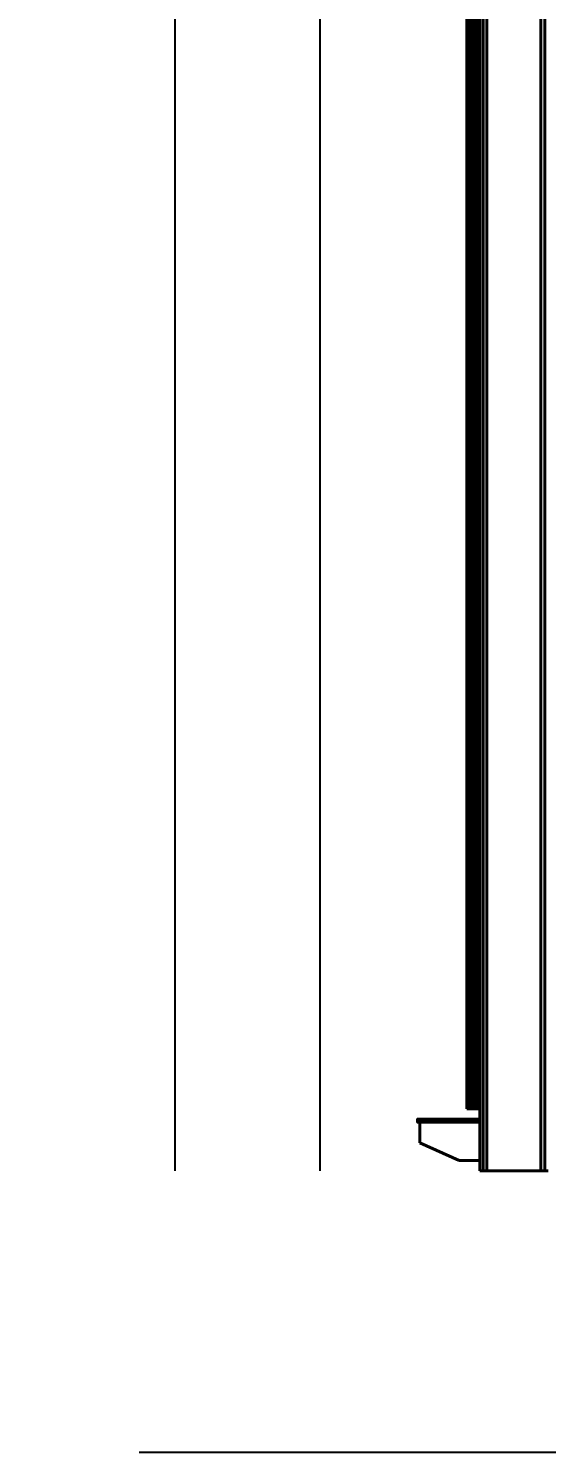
# Model space of a CAD drawing. Header units: centimetres. Extents: x 470464 to 524273, y 49611 to 59074.
# Drawn here: x 505345 to 505595, y 49961 to 50648 of the extents above; entities that cross this region are included whole.
import ezdxf

# ---------------------------------------------------------------- set-up
doc = ezdxf.new("R2010")
doc.units = ezdxf.units.CM
doc.header["$MEASUREMENT"] = 0
doc.linetypes.add('DASHED', pattern=[19.05, 12.7, -6.35])
doc.layers.add('S-COLS-CONC', color=4, linetype='Continuous', lineweight=40)
doc.layers.add('S-COLS-STEL', color=3, linetype='Continuous', lineweight=9)
doc.layers.add('vinç', color=7, linetype='Continuous')
doc.styles.add('TS-FREA-GENL', font='calibri.ttf', dxfattribs={"width": 0.7})

# ---------------------------------------------------------------- blocks, each defined once
blk = doc.blocks.new('DHSETSRDJFDS')
at = {"layer": 'S-COLS-STEL', "color": 2, "insert": (417308.56, 68522.93), "char_height": 25, "width": 1441.5655, "attachment_point": 4, "style": 'TS-FREA-GENL', "bg_fill": 2}
blk.add_mtext('ÇKGKV 1,5 TON', dxfattribs=at)
blk = doc.blocks.new('DTYJGKFGD')
h = blk.add_hatch(color=2)
h.dxf.hatch_style = 1
edge = h.paths.add_edge_path(flags=17)
edge.add_ellipse((-18787.16, 1196.21), major_axis=(0, -0.2), ratio=1, start_angle=275, end_angle=360, ccw=False)
edge.add_line((-18787.36, 1196.19), (-18787.39, 1196.58))
edge.add_line((-18787.39, 1196.58), (-18787.74, 1196.01))
edge.add_line((-18787.74, 1196.01), (-18787.16, 1196.01))
edge = h.paths.add_edge_path(flags=17)
edge.add_line((-18787.36, 1196.19), (-18787.39, 1196.58))
edge.add_line((-18787.39, 1196.58), (-18787.74, 1196.01))
edge.add_line((-18787.74, 1196.01), (-18787.16, 1196.01))
h = blk.add_hatch(color=2)
h.dxf.hatch_style = 1
edge = h.paths.add_edge_path(flags=17)
edge.add_ellipse((-18779.96, 1196.21), major_axis=(0, -0.2), ratio=1, start_angle=0, end_angle=85)
edge.add_line((-18779.76, 1196.19), (-18779.73, 1196.58))
edge.add_line((-18779.73, 1196.58), (-18779.38, 1196.01))
edge.add_line((-18779.38, 1196.01), (-18779.96, 1196.01))
edge = h.paths.add_edge_path(flags=17)
edge.add_line((-18779.76, 1196.19), (-18779.73, 1196.58))
edge.add_line((-18779.73, 1196.58), (-18779.38, 1196.01))
edge.add_line((-18779.38, 1196.01), (-18779.96, 1196.01))
at = {"color": 2}
for p, q in [((-18787.39, 1196.58), (-18787.74, 1196.01)), ((-18787.74, 1196.01), (-18787.39, 1196.58)), ((-18787.74, 1196.01), (-18787.16, 1196.01)), ((-18787.16, 1196.01), (-18787.74, 1196.01)), ((-18787.42, 1196.96), (-18787.39, 1197.39)), ((-18787.42, 1196.96), (-18787.42, 1196.96)), ((-18787.42, 1196.96), (-18787.36, 1196.19)), ((-18787.42, 1196.96), (-18779.7, 1196.96)), ((-18787.36, 1196.19), (-18787.42, 1196.96)), ((-18779.96, 1196.01), (-18787.16, 1196.01)), ((-18786.95, 1197.77), (-18786.95, 1198.55)), ((-18780.28, 1198.73), (-18786.75, 1198.73)), ((-18784.96, 1198.74), (-18784.97, 1199.23)), ((-18781.9, 1199.23), (-18784.97, 1199.23)), ((-18784.71, 1199.92), (-18784.71, 1199.23)), ((-18784.62, 1200.09), (-18784.5, 1200.21)), ((-18784.5, 1200.21), (-18782.27, 1200.21)), ((-18784.21, 1200.28), (-18784.11, 1200.38)), ((-18784.21, 1200.21), (-18784.21, 1200.28)), ((-18782.21, 1200.28), (-18784.21, 1200.28)), ((-18782.31, 1200.38), (-18784.11, 1200.38)), ((-18783.64, 1199.94), (-18783.63, 1199.23)), ((-18782.31, 1200.38), (-18782.21, 1200.28)), ((-18782.27, 1200.21), (-18782.03, 1200.21)), ((-18782.21, 1200.28), (-18782.21, 1200.21)), ((-18782.19, 1199.95), (-18782.19, 1199.23)), ((-18782.03, 1200.21), (-18781.94, 1200.12)), ((-18781.57, 1199.23), (-18781.9, 1199.23)), ((-18781.83, 1199.94), (-18781.82, 1199.23)), ((-18781.57, 1199.23), (-18781.56, 1198.73)), ((-18780.25, 1198.73), (-18780.28, 1198.73)), ((-18780.05, 1197.77), (-18780.05, 1198.55)), ((-18779.38, 1196.01), (-18779.96, 1196.01)), ((-18779.96, 1196.01), (-18779.38, 1196.01)), ((-18779.76, 1196.19), (-18779.7, 1196.96)), ((-18779.76, 1196.19), (-18779.73, 1196.58)), ((-18779.7, 1196.96), (-18779.73, 1197.39)), ((-18779.73, 1196.58), (-18779.38, 1196.01)), ((-18779.38, 1196.01), (-18779.73, 1196.58))]:
    blk.add_line(p, q, dxfattribs=at)
at = {"color": 2, "ltscale": 0.08}
blk.add_line((-18783.21, 1200.38), (-18783.21, 1198.73), dxfattribs=at)
at = {"color": 2, "extrusion": (0, 0, -1)}
for centre, start, end in [((18786.75, 1198.53), 5, 90), ((18780.25, 1198.53), 90, 175)]:
    blk.add_arc(centre, 0.2, start, end, dxfattribs=at)
for centre, major_axis, start_param, end_param in [((-18787.16, 1196.21), (0, 0.2), 3.141593, 4.625123), ((-18779.96, 1196.21), (0, -0.2), 4.799655, 6.283185)]:
    blk.add_ellipse(centre, major_axis=major_axis, ratio=1, start_param=start_param, end_param=end_param, dxfattribs=at)
at = {"color": 2}
for points in [[(-18784.71, 1199.92), (-18784.55, 1200.05), (-18784.37, 1200.15), (-18783.99, 1200.15), (-18783.8, 1200.06), (-18783.64, 1199.94)], [(-18783.64, 1199.94), (-18783.42, 1200.06), (-18783.17, 1200.16), (-18782.66, 1200.16), (-18782.41, 1200.07), (-18782.19, 1199.95)], [(-18782.19, 1199.95), (-18782.14, 1200.07), (-18782.08, 1200.16), (-18781.95, 1200.16), (-18781.89, 1200.07), (-18781.83, 1199.94)]]:
    blk.add_open_spline(points, degree=3, knots=[0, 0, 0, 0, 0.5, 0.5, 1, 1, 1, 1], dxfattribs=at)
blk.add_open_spline([(-18784.61, 1200.09), (-18784.65, 1200.06), (-18784.68, 1200), (-18784.71, 1199.92)], degree=3, dxfattribs=at)
at = {"layer": 'S-COLS-CONC', "color": 2}
blk.add_line((-18787.19, 1197.57), (-18779.93, 1197.57), dxfattribs=at)
for centre, start, end in [((-18787.19, 1197.37), 90, 174.99942), ((-18786.75, 1197.77), 180, 270), ((-18780.25, 1197.77), 270, 360), ((-18779.93, 1197.37), 4.93742, 90)]:
    blk.add_arc(centre, 0.2, start, end, dxfattribs=at)
blk = doc.blocks.new('fgklfdjklhjökyufhghg')
at = {"layer": 'S-COLS-CONC', "color": 2, "rotation": 359.9999999999999}
for p in [(420060.23, 52801.59), (420092.23, 52801.59), (420141.79, 52801.59), (420191.35, 52801.59), (420248.79, 52801.59), (420298.79, 52801.59), (420348.79, 52801.59), (420398.79, 52801.59), (420448.79, 52801.59), (420498.79, 52801.59), (420548.79, 52801.59)]:
    blk.add_blockref('DTYJGKFGD', p, dxfattribs=at)
blk = doc.blocks.new('göjhgjdkylyulıyktdjshgah')
at = {"layer": 'S-COLS-CONC', "color": 2}
for p, q in [((409258.99, 54020.2), (401268.99, 54020.2)), ((401268.99, 54020.2), (401268.99, 54019.5)), ((401268.99, 54019.5), (409258.99, 54019.5))]:
    blk.add_line(p, q, dxfattribs=at)
blk = doc.blocks.new('hgdjtgmruyöfyhjöjyhög')
at = {"layer": 'S-COLS-CONC', "color": 2}
for p, q in [((403394.76, 68891.36), (403394.76, 68885.86)), ((404577.76, 68891.36), (403394.76, 68891.36)), ((404577.26, 68890.96), (403394.76, 68890.96)), ((404577.26, 68889.58), (403394.76, 68889.58)), ((404577.26, 68889.29), (403394.76, 68889.29)), ((404577.26, 68889.1), (403394.76, 68889.1)), ((404577.26, 68888.73), (403394.76, 68888.73)), ((404577.26, 68887.71), (403394.76, 68887.71)), ((404577.26, 68887.22), (403394.76, 68887.22)), ((404577.26, 68886.96), (403394.76, 68886.96)), ((404577.26, 68886.69), (403394.76, 68886.69)), ((404577.76, 68885.86), (403394.76, 68885.86))]:
    blk.add_line(p, q, dxfattribs=at)
blk = doc.blocks.new('ghkfgkgkluşışohçhj')
at = {"layer": 'vinç', "color": 2}
blk.add_blockref('hgdjtgmruyöfyhjöjyhög', (-5915, 0), dxfattribs=at)
blk = doc.blocks.new('TRJUTYTT')
at = {"layer": 'S-COLS-CONC', "color": 2}
for p, q in [((-18848.24, 1039.2), (-18839.74, 1058.2)), ((-18829.74, 1058.2), (-18839.74, 1058.2)), ((-18848.24, 1029.2), (-18848.24, 1039.2)), ((-18848.24, 1029.2), (-18829.74, 1029.2))]:
    blk.add_line(p, q, dxfattribs=at)
blk.add_lwpolyline([(-18829.74, 1029.2), (-18828.24, 1029.2), (-18828.24, 1059.2), (-18829.74, 1059.2)], close=True, dxfattribs=at)
blk = doc.blocks.new('dsfdhjdrserhghcjkhgf')
at = {"layer": 'S-COLS-CONC', "color": 2}
for p, q in [((393961.76, 68830.16), (395761.76, 68830.16)), ((393961.76, 68830.16), (393961.76, 68797.16)), ((393961.76, 68828.51), (395761.76, 68828.51)), ((393961.76, 68826.71), (395761.76, 68826.71)), ((393961.76, 68800.61), (395761.76, 68800.61)), ((393961.76, 68798.81), (395761.76, 68798.81))]:
    blk.add_line(p, q, dxfattribs=at)
blk = doc.blocks.new('ghfdjtydfgdnfdfsdhjd')
at = {"layer": 'S-COLS-CONC', "color": 2, "rotation": 359.9999999999999}
blk.add_blockref('TRJUTYTT', (407415, 67800.96), dxfattribs=at)
at = {"layer": 'vinç', "color": 2}
blk.add_blockref('dsfdhjdrserhghcjkhgf', (-5400, 0), dxfattribs=at)
blk = doc.blocks.new('eswaaaaaaaaafaergw')
at = {"layer": 'vinç', "color": 2}
for name, p in [('ghfdjtydfgdnfdfsdhjd', (8888, 0)), ('ghkfgkgkluşışohçhj', (0, -55)), ('fgklfdjklhjökyufhghg', (-3789.23, 14832.56)), ('göjhgjdkylyulıyktdjshgah', (-3789.23, 14810.66))]:
    blk.add_blockref(name, p, dxfattribs=at)

msp = doc.modelspace()

# ---------------------------------------------------------------- block references
at = {"layer": 'vinç', "color": 0}
msp.add_blockref('DHSETSRDJFDS', (87318.43, -18220.05), dxfattribs=at)

# ---------------------------------------------------------------- next in the draw order: linework, layer by layer
at = {"linetype": 'DASHED', "ltscale": 20}
msp.add_lwpolyline([(502414.07, 49961.26), (502414.07, 58261.26), (506414.07, 58261.26), (506414.07, 49961.26)], close=True, dxfattribs=at)
at = {"layer": 'vinç', "color": 4}
for p, q in [((505415.43, 50097.11), (505415.43, 58147.11)), ((505485.43, 50097.11), (505485.43, 58147.11))]:
    msp.add_line(p, q, dxfattribs=at)

# ---------------------------------------------------------------- next in the draw order: block references
at = {"layer": 'vinç', "color": 2, "rotation": 90}
msp.add_blockref('eswaaaaaaaaafaergw', (574392.59, -347352.65), dxfattribs=at)

doc.saveas('drawing.dxf')
